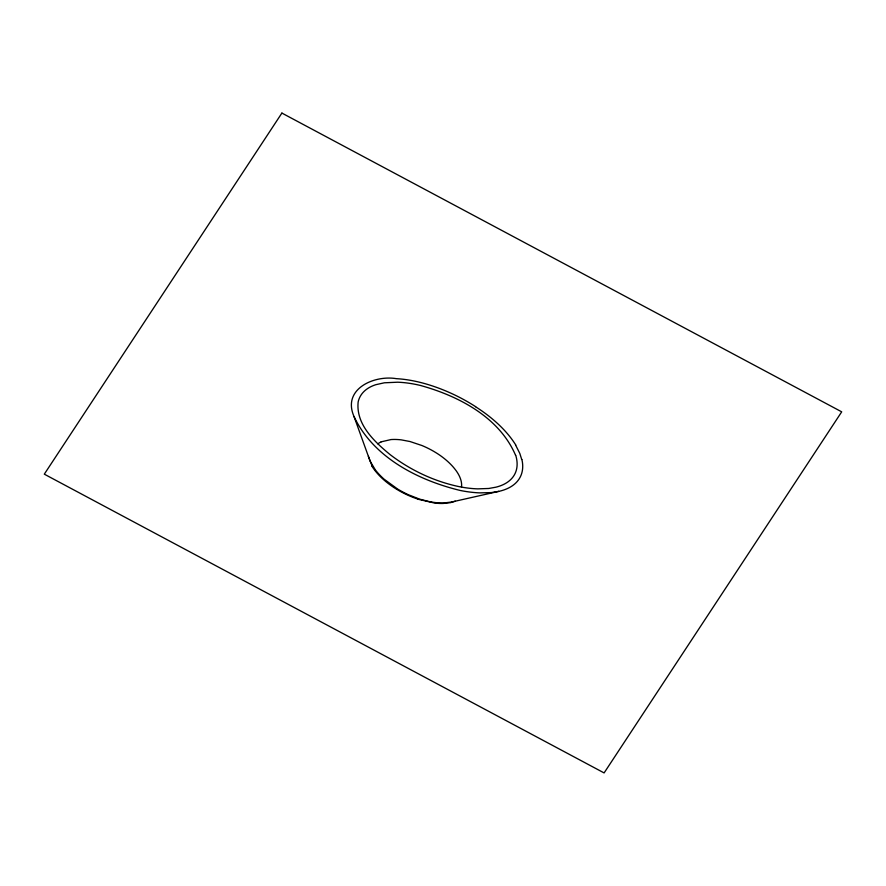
<?xml version="1.0" encoding="UTF-8"?>
<svg xmlns="http://www.w3.org/2000/svg" width="886" height="886" viewBox="0 0 886 886"><rect width="100%" height="100%" fill="white"/><g stroke="black" fill="none" stroke-linecap="round" stroke-linejoin="round"><path stroke-width="1.33" d="M377.846 443.875L378.233 443.587A47.678 24.919 26.1 0 1 381.213 441.826M381.224 441.826L390.992 439.567A49.273 25.749 26.1 0 1 401.17 439.855L409.963 441.516L421.957 445.525A52.274 27.311 26.1 0 1 433.586 451.262L436.754 453.189A47.622 24.886 26.1 0 1 441.272 456.246A49.915 26.082 26.1 0 1 454.463 468.528L456.201 470.787A44.544 23.28 26.1 0 1 461.484 487.067M455.26 501.199L450.553 502.65L443.033 503.469A53.681 28.053 26.1 0 1 434.528 503.049L417.915 499.206M515.586 445.016L519.794 453.399L521.732 459.502M372.131 466.091L368.377 456.356M354.057 416.608C373.272 457.541 418.236 480.312 460.41 490.501A93.229 48.719 26.1 0 0 479.769 492.882L491.254 492.594L498.774 491.376L451.461 502.052L443.886 502.971A53.337 27.865 26.1 0 1 429.466 501.653L419.554 499.106L408.612 494.831A58.509 30.567 26.1 0 1 397.626 489.05L384.026 479.127A55.453 28.972 26.1 0 1 375.343 469.89L370.115 461.141L354.057 416.608C341.841 389.087 374.069 374.9 396.252 378.654A93.562 48.885 26.1 0 1 427.384 384.358A101.203 52.883 26.1 0 1 475.616 406.663M515.574 455.293C499.305 417.173 458.472 395.887 420.208 385.399A85.876 44.865 26.1 0 0 397.659 382.209L384.358 382.796L375.764 384.712A72.519 37.888 26.1 0 0 368.654 387.902A74.38 38.862 26.1 0 0 358.154 401.978C355.762 424.361 374.413 441.715 390.217 454.695C410.506 470.2 434.195 481.408 459.203 486.658A86.939 45.43 26.1 0 0 477.798 488.862L488.762 488.474L495.894 487.189A74.059 38.696 26.1 0 0 515.741 455.326M417.904 499.106A54.367 28.407 26.1 0 1 371.876 466.08M521.92 459.546A79.43 41.509 26.1 0 1 498.785 491.387M475.549 406.729A94.071 49.151 26.1 0 1 515.763 445.016M281.892 113.076L44.3 474.165L604.108 772.924L841.7 411.835L281.892 113.076"/></g></svg>
